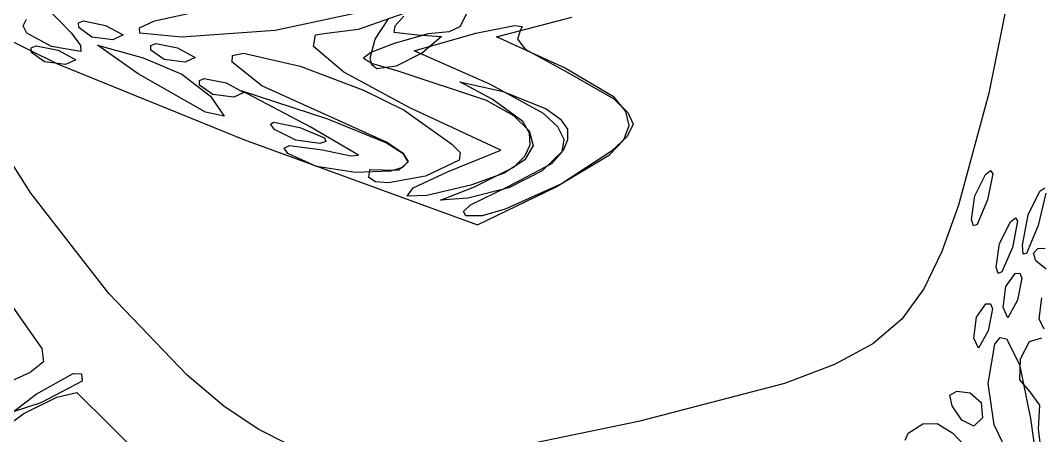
# Model space of a CAD drawing. Extents: x -886 to 651, y -59 to 942.
# Drawn here: x -251.04 to -217.78, y 56.71 to 70.21 of the extents above; entities that cross this region are included whole.
import ezdxf

# ---------------------------------------------------------------- set-up
doc = ezdxf.new("R2010")
doc.units = 0

msp = doc.modelspace()

# ---------------------------------------------------------------- linework, layer by layer
at = {"layer": 'Layer 1'}
for p, q in [((-218.76136, 71.48209), (-219.500173, 67.847784)), ((-250.192743, 70.635106), (-249.37613, 69.798442)), ((-246.679745, 70.193578), (-244.18073, 70.739437)), ((-239.746413, 70.52429), (-242.74842, 69.885621)), ((-236.43617, 70.57484), (-236.734764, 70.007495)), ((-250.955166, 70.038643), (-250.84698, 70.25686)), ((-249.149685, 70.13098), (-248.988324, 70.193742)), ((-248.988324, 70.193742), (-248.27402, 70.049685)), ((-247.160255, 69.971127), (-246.679745, 70.193578)), ((-240.027731, 69.932428), (-238.33169, 70.520109)), ((-239.48468, 69.603047), (-239.051863, 70.262497)), ((-238.5535, 70.3505), (-238.851093, 70.027445)), ((-235.53581, 69.680063), (-233.07689, 70.32083)), ((-250.838859, 69.799492), (-250.955166, 70.038643)), ((-249.14252, 69.981345), (-249.149685, 70.13098)), ((-248.714597, 69.672133), (-249.14252, 69.981345)), ((-248.27402, 70.049685), (-247.700012, 69.741449)), ((-247.157286, 69.799728), (-247.160255, 69.971127)), ((-242.74842, 69.885621), (-245.788472, 69.662279)), ((-241.07071, 69.793199), (-240.027731, 69.932428)), ((-238.851093, 70.027445), (-238.884224, 69.829317)), ((-236.734764, 70.007495), (-237.07964, 69.8403)), ((-236.20567, 69.79476), (-234.950957, 70.051177)), ((-234.950957, 70.051177), (-234.699579, 70.016013)), ((-234.76201, 69.868691), (-234.847849, 69.603441)), ((-234.699579, 70.016013), (-234.76201, 69.8687)), ((-234.76201, 69.8687), (-234.76201, 69.868691)), ((-251.976499, 69.850952), (-249.818594, 68.784831)), ((-250.03267, 69.367459), (-250.838859, 69.799492)), ((-249.37613, 69.798442), (-249.085504, 69.397296)), ((-249.37613, 69.798442), (-249.37613, 69.798442)), ((-248.02935, 69.58344), (-248.714597, 69.672133)), ((-247.700012, 69.741449), (-248.02935, 69.583444)), ((-248.02935, 69.583444), (-248.02935, 69.58344)), ((-245.788472, 69.662279), (-247.157286, 69.799728)), ((-241.49215, 69.364138), (-241.432915, 69.741462)), ((-241.432915, 69.741462), (-241.07071, 69.793199)), ((-239.646349, 68.984329), (-239.48468, 69.603047)), ((-238.884224, 69.829317), (-238.10959, 69.742808)), ((-237.760135, 69.777204), (-238.86564, 69.460137)), ((-238.21935, 69.225801), (-236.20567, 69.79476)), ((-238.10959, 69.742808), (-237.32512, 69.683802)), ((-237.32512, 69.683802), (-237.94315, 69.155138)), ((-237.07964, 69.8403), (-237.760135, 69.777204)), ((-233.32012, 68.666763), (-235.53581, 69.680063)), ((-234.847849, 69.603441), (-234.601939, 69.274297)), ((-250.692355, 69.32043), (-250.530992, 69.383193)), ((-250.68519, 69.170795), (-250.692355, 69.32043)), ((-250.530992, 69.383193), (-249.81668, 69.239135)), ((-249.081083, 69.202889), (-250.03267, 69.367459)), ((-249.81668, 69.239135), (-249.242676, 68.9309)), ((-249.085504, 69.397296), (-249.081083, 69.202889)), ((-247.20466, 68.476265), (-248.52869, 69.405731)), ((-248.52869, 69.405731), (-247.04237, 68.996951)), ((-246.798009, 69.397831), (-246.636645, 69.460594)), ((-246.79085, 69.248196), (-246.798009, 69.397831)), ((-246.362919, 68.938985), (-246.79085, 69.248196)), ((-246.636645, 69.460594), (-245.92234, 69.316536)), ((-245.92234, 69.316536), (-245.348333, 69.0083)), ((-240.508519, 68.527665), (-241.49215, 69.364138)), ((-238.86564, 69.460137), (-239.625777, 69.172311)), ((-235.7258, 68.125891), (-238.21935, 69.225801)), ((-234.601939, 69.274297), (-233.21606, 68.513051)), ((-250.257266, 68.861584), (-250.68519, 69.170795)), ((-249.57201, 68.772891), (-250.257266, 68.861584)), ((-249.242676, 68.9309), (-249.57201, 68.772894)), ((-247.04237, 68.996951), (-245.785641, 68.459919)), ((-245.67767, 68.850292), (-246.362919, 68.938985)), ((-245.348333, 69.0083), (-245.67767, 68.850295)), ((-244.145479, 68.848932), (-244.138813, 69.071559)), ((-244.138813, 69.071559), (-243.780202, 69.145402)), ((-243.780202, 69.145402), (-241.93442, 68.719155)), ((-239.625777, 69.172311), (-239.86944, 68.978737)), ((-239.86944, 68.978737), (-239.589378, 68.80656)), ((-239.592181, 68.761889), (-239.646349, 68.984329)), ((-237.94315, 69.155138), (-238.80191, 68.728534)), ((-249.818594, 68.784831), (-243.74019, 66.327443)), ((-249.57201, 68.772894), (-249.57201, 68.772891)), ((-245.67767, 68.850295), (-245.67767, 68.850292)), ((-243.175701, 68.084917), (-244.145479, 68.848932)), ((-241.93442, 68.719155), (-239.86331, 67.942803)), ((-238.36337, 67.372018), (-240.508519, 68.527665)), ((-239.43024, 68.635606), (-239.592181, 68.761889)), ((-239.589378, 68.80656), (-238.77834, 68.582924)), ((-238.80191, 68.728534), (-239.43024, 68.635606)), ((-238.77834, 68.582924), (-235.873165, 67.61823)), ((-231.707043, 67.712895), (-233.32012, 68.666763)), ((-250.701411, 64.591512), (-253.0027, 68.199053)), ((-245.01358, 67.222115), (-247.20466, 68.476265)), ((-245.785641, 68.459919), (-244.8513, 67.742791)), ((-245.214695, 68.259034), (-245.053334, 68.321797)), ((-245.20753, 68.109399), (-245.214695, 68.259034)), ((-245.053334, 68.321797), (-244.33903, 68.177739)), ((-235.68171, 67.65019), (-236.724809, 68.219293)), ((-236.724809, 68.219293), (-235.3184, 67.902577)), ((-233.21606, 68.513051), (-231.717954, 67.664037)), ((-244.779607, 67.800188), (-245.20753, 68.109399)), ((-244.33903, 68.177739), (-243.765022, 67.869504)), ((-243.765022, 67.869504), (-244.09436, 67.711499)), ((-241.6097, 66.751645), (-243.82633, 67.923805)), ((-243.82633, 67.923805), (-241.04536, 67.009037)), ((-241.01632, 67.108525), (-243.175701, 68.084917)), ((-239.86331, 67.942803), (-238.54001, 67.287335)), ((-234.000173, 67.186263), (-235.7258, 68.125891)), ((-235.3184, 67.902577), (-233.917829, 67.33645)), ((-244.8513, 67.7428), (-244.408509, 67.092438)), ((-244.8513, 67.742791), (-244.8513, 67.7428)), ((-244.09436, 67.711495), (-244.779607, 67.800188)), ((-244.09436, 67.711499), (-244.09436, 67.711495)), ((-235.873165, 67.61823), (-234.980374, 67.119277)), ((-234.672553, 66.927646), (-235.68171, 67.65019)), ((-231.717954, 67.664037), (-231.259349, 67.218054)), ((-231.320624, 67.252897), (-231.707043, 67.712895)), ((-219.500173, 67.847784), (-220.48893, 64.20444)), ((-244.408509, 67.092438), (-245.01358, 67.222115)), ((-238.54001, 67.287335), (-238.54001, 67.287323)), ((-238.54001, 67.287323), (-236.99575, 66.188983)), ((-235.39108, 65.989088), (-238.36337, 67.372018)), ((-233.917829, 67.33645), (-233.448758, 66.996798)), ((-231.21514, 66.792949), (-231.320624, 67.252897)), ((-231.259349, 67.218054), (-231.0875, 66.831331)), ((-242.900041, 66.833577), (-242.788459, 66.902327)), ((-242.788459, 66.902327), (-241.93855, 66.733068)), ((-241.04536, 67.009037), (-239.124076, 66.225741)), ((-239.117883, 66.251935), (-241.01632, 67.108525)), ((-234.980374, 67.119277), (-234.469246, 66.622359)), ((-234.459773, 66.54795), (-234.672553, 66.927646)), ((-233.535913, 66.753018), (-234.000173, 67.186263)), ((-233.448758, 66.996798), (-233.2254, 66.673207)), ((-242.76647, 66.665528), (-242.900041, 66.833577)), ((-242.069194, 66.313909), (-242.76647, 66.665528)), ((-241.93855, 66.733068), (-241.142965, 66.38947)), ((-240.026776, 65.830366), (-241.6097, 66.751645)), ((-234.469246, 66.622359), (-234.346132, 66.137308)), ((-234.439319, 66.16709), (-234.459773, 66.54795)), ((-233.336497, 66.338977), (-233.535913, 66.753018)), ((-233.2254, 66.673207), (-233.2254, 66.6732)), ((-233.2254, 66.6732), (-233.221046, 66.330849)), ((-231.391233, 66.324623), (-231.21514, 66.792949)), ((-231.0875, 66.831331), (-231.275638, 66.440396)), ((-243.74019, 66.327443), (-236.15252, 63.559193)), ((-241.29562, 66.20711), (-242.069194, 66.313909)), ((-241.090213, 66.269506), (-241.29562, 66.207109)), ((-241.29562, 66.207109), (-241.29562, 66.20711)), ((-241.142965, 66.38947), (-241.090213, 66.269506)), ((-239.124076, 66.225741), (-238.572901, 65.880657)), ((-238.574457, 65.881991), (-239.117883, 66.251935)), ((-233.401284, 65.94026), (-233.336497, 66.338977)), ((-233.221046, 66.330849), (-233.368613, 65.982224)), ((-231.849543, 65.839488), (-231.391233, 66.324623)), ((-231.275638, 66.440396), (-231.788706, 65.954493)), ((-242.454498, 66.054964), (-242.278219, 66.137111)), ((-242.33854, 65.877575), (-242.454498, 66.054964)), ((-241.39629, 65.461421), (-242.33854, 65.877575)), ((-242.278219, 66.137111), (-241.19858, 65.999653)), ((-241.19858, 65.999653), (-240.28259, 65.804758)), ((-238.41535, 65.616235), (-238.574457, 65.881991)), ((-238.572901, 65.880657), (-238.41, 65.627077)), ((-237.13291, 65.28972), (-235.39108, 65.989088)), ((-236.99575, 66.188983), (-236.72045, 65.912813)), ((-236.72045, 65.912813), (-236.756923, 65.663787)), ((-234.346132, 66.137308), (-234.61738, 65.673955)), ((-234.609535, 65.793406), (-234.439319, 66.16709)), ((-233.368613, 65.982224), (-234.049943, 65.314208)), ((-233.729628, 65.552984), (-233.401284, 65.94026)), ((-231.788706, 65.954493), (-233.421267, 64.898818)), ((-240.28259, 65.804758), (-240.026776, 65.830366)), ((-238.72228, 65.341224), (-238.41535, 65.616235)), ((-238.41, 65.62707), (-238.599772, 65.431463)), ((-238.41, 65.627077), (-238.41, 65.62707)), ((-236.756923, 65.663787), (-237.84597, 65.148293)), ((-234.61738, 65.673955), (-235.289339, 65.24213)), ((-235.17442, 64.797231), (-233.729628, 65.552984)), ((-234.968765, 65.435237), (-234.609535, 65.793406)), ((-233.61538, 64.785073), (-231.849543, 65.839488)), ((-240.130707, 65.262031), (-241.39629, 65.461421)), ((-238.986906, 65.307786), (-240.130707, 65.262031)), ((-239.69345, 65.101123), (-239.663993, 65.366382)), ((-239.663993, 65.366382), (-239.25085, 65.351763)), ((-239.25085, 65.351763), (-238.72228, 65.341224)), ((-238.599772, 65.431463), (-238.986906, 65.307786)), ((-238.245224, 64.766006), (-237.13291, 65.28972)), ((-235.289339, 65.24213), (-236.36836, 64.851664)), ((-236.24765, 64.7988), (-234.968765, 65.435237)), ((-234.049943, 65.314208), (-235.130253, 64.765265)), ((-219.957689, 64.503145), (-219.60609, 65.200421)), ((-219.60609, 65.200421), (-219.438039, 65.334002)), ((-219.36928, 65.222432), (-219.53849, 64.372508)), ((-219.438039, 65.334002), (-219.36928, 65.222432)), ((-239.472248, 64.96112), (-239.69345, 65.101123)), ((-239.050188, 64.923346), (-239.472248, 64.96112)), ((-237.84597, 65.148293), (-239.050188, 64.923346)), ((-233.421267, 64.898818), (-235.24845, 64.066367)), ((-248.159893, 61.324352), (-250.701411, 64.591512)), ((-238.446779, 64.49448), (-238.245224, 64.766006)), ((-236.36836, 64.851664), (-237.800261, 64.511061)), ((-237.36052, 64.367249), (-236.24765, 64.7988)), ((-235.130253, 64.765265), (-236.47041, 64.43151)), ((-236.384036, 64.212589), (-235.17442, 64.797231)), ((-236.15252, 63.559193), (-233.61538, 64.785073)), ((-218.215834, 63.8828), (-217.83382, 64.660347)), ((-217.635484, 64.590863), (-217.88702, 63.535037)), ((-217.83382, 64.660347), (-217.677546, 64.767361)), ((-253.68223, 64.26261), (-250.80915, 60.2)), ((-237.800261, 64.511061), (-238.446779, 64.49448)), ((-236.47041, 64.43151), (-237.36052, 64.367249)), ((-236.613592, 63.991598), (-236.384036, 64.212589)), ((-220.48893, 64.20444), (-221.023388, 62.693699)), ((-220.06451, 63.729571), (-219.957689, 64.503145)), ((-219.53854, 64.372507), (-219.882143, 63.576919)), ((-219.53849, 64.372508), (-219.53854, 64.372507)), ((-236.53352, 63.859201), (-236.613592, 63.991598)), ((-235.24845, 64.066367), (-236.004795, 63.859494)), ((-218.40575, 62.902127), (-218.215834, 63.8828)), ((-236.004795, 63.859494), (-236.53352, 63.859201)), ((-220.00211, 63.524166), (-220.06451, 63.729571)), ((-219.882143, 63.576919), (-220.00211, 63.524166)), ((-219.147532, 62.959008), (-218.79593, 63.656284)), ((-218.79593, 63.656284), (-218.627886, 63.789865)), ((-218.55914, 63.678295), (-218.72843, 62.828371)), ((-218.627886, 63.789865), (-218.55914, 63.678295)), ((-217.88701, 63.53503), (-218.275305, 62.623849)), ((-217.88702, 63.535037), (-217.88701, 63.53503)), ((-219.25435, 62.185434), (-219.147532, 62.959008)), ((-218.381267, 62.603921), (-218.40575, 62.902127)), ((-221.023388, 62.693699), (-221.610785, 61.475477)), ((-218.72839, 62.82837), (-219.071987, 62.032782)), ((-218.72843, 62.828371), (-218.72839, 62.82837)), ((-218.275305, 62.623849), (-218.381267, 62.603921)), ((-218.04083, 62.63735), (-217.904893, 62.787576)), ((-217.964526, 62.391913), (-218.04083, 62.63735)), ((-217.904893, 62.787576), (-217.65695, 62.804425)), ((-217.634538, 62.11582), (-217.964526, 62.391913)), ((-219.191952, 61.980029), (-219.25435, 62.185434)), ((-219.071987, 62.032782), (-219.191952, 61.980029)), ((-218.945015, 61.551507), (-218.63583, 61.979433)), ((-218.63583, 61.979433), (-218.486191, 61.986597)), ((-218.486191, 61.986597), (-218.423431, 61.825236)), ((-219.0337, 60.866253), (-218.945015, 61.551507)), ((-218.423431, 61.825236), (-218.56753, 61.110929)), ((-245.614786, 58.672917), (-248.159893, 61.324352)), ((-221.610785, 61.475477), (-222.334308, 60.493498)), ((-219.900089, 60.558132), (-219.5909, 60.986058)), ((-219.5909, 60.986058), (-219.441262, 60.993222)), ((-219.441262, 60.993222), (-219.378505, 60.831861)), ((-218.56746, 61.110925), (-218.875704, 60.536919)), ((-218.56753, 61.110929), (-218.56746, 61.110925)), ((-217.85702, 60.499518), (-217.768335, 61.184772)), ((-219.98877, 59.872878), (-219.900089, 60.558132)), ((-219.378505, 60.831861), (-219.5226, 60.117554)), ((-218.875704, 60.536919), (-219.0337, 60.866253)), ((-222.334308, 60.493498), (-223.277143, 59.691486)), ((-217.699025, 60.170184), (-217.85702, 60.499518)), ((-250.80915, 60.2), (-250.348095, 59.535982)), ((-219.52254, 60.11755), (-219.830775, 59.543544)), ((-219.5226, 60.117554), (-219.52254, 60.11755)), ((-219.301256, 59.675406), (-219.12623, 59.895945)), ((-219.12623, 59.895945), (-218.924893, 59.851805)), ((-218.170938, 59.770487), (-217.767894, 59.88148)), ((-223.277143, 59.691486), (-224.522476, 59.013167)), ((-219.830775, 59.543544), (-219.98877, 59.872878)), ((-219.51591, 58.393834), (-219.301256, 59.675406)), ((-218.924893, 59.851805), (-218.499745, 59.015946)), ((-218.46736, 59.197144), (-218.170938, 59.770487)), ((-250.348095, 59.535982), (-250.294231, 59.10785)), ((-250.294231, 59.10785), (-250.725544, 58.754043)), ((-224.522476, 59.013167), (-226.153493, 58.402265)), ((-218.499745, 59.015946), (-218.13874, 57.260744)), ((-218.488791, 58.520004), (-218.46736, 59.197144)), ((-250.725544, 58.754043), (-251.72002, 58.313)), ((-250.53606, 58.056968), (-249.325005, 58.724901)), ((-249.325005, 58.724901), (-249.052868, 58.71751)), ((-249.052868, 58.71751), (-249.03267, 58.474307)), ((-244.414836, 57.664142), (-245.614786, 58.672917)), ((-249.03267, 58.474307), (-250.38315, 57.765606)), ((-249.03267, 58.474307), (-249.03267, 58.474307)), ((-226.153493, 58.402265), (-230.90533, 57.15761)), ((-219.31972, 57.057431), (-219.51591, 58.393834)), ((-218.15407, 58.131264), (-218.488791, 58.520004)), ((-251.27856, 57.481521), (-250.53606, 58.056968)), ((-250.93347, 57.418705), (-249.856793, 57.955896)), ((-249.856793, 57.955896), (-249.20862, 58.102394)), ((-249.20862, 58.102394), (-243.27172, 52.265044)), ((-220.7697, 58.017379), (-220.539754, 58.146751)), ((-220.68727, 57.673469), (-220.7697, 58.017379)), ((-220.539754, 58.146751), (-220.10049, 58.093459)), ((-220.10049, 58.093459), (-219.742022, 57.780932)), ((-217.83044, 57.698579), (-218.15407, 58.131264)), ((-250.38315, 57.765606), (-251.27856, 57.481521)), ((-243.30273, 56.912553), (-244.414836, 57.664142)), ((-220.37555, 57.21095), (-220.68727, 57.673469)), ((-219.742022, 57.780932), (-219.70634, 57.28703)), ((-217.87836, 56.915724), (-217.83044, 57.698579)), ((-251.936175, 56.709081), (-250.93347, 57.418705)), ((-219.70634, 57.28703), (-219.983026, 57.007669)), ((-219.70634, 57.28703), (-219.70634, 57.28703)), ((-218.13874, 57.260744), (-218.13874, 57.260733)), ((-218.13874, 57.260733), (-217.67135, 54.021563)), ((-242.328953, 56.428107), (-243.30273, 56.912553)), ((-230.90533, 57.15761), (-235.530168, 56.202714)), ((-222.12422, 56.786216), (-221.642896, 57.087024)), ((-221.642896, 57.087024), (-221.178453, 57.092545)), ((-221.178453, 57.092545), (-220.672095, 56.784455)), ((-219.983026, 57.007669), (-220.37555, 57.21095)), ((-218.7446, 55.850704), (-219.31972, 57.057431)), ((-217.792949, 56.228587), (-217.87836, 56.915724)), ((-222.218535, 56.558346), (-222.12422, 56.786216)), ((-220.672095, 56.784455), (-220.06503, 56.14443))]:
    msp.add_line(p, q, dxfattribs=at)

doc.saveas('drawing.dxf')
